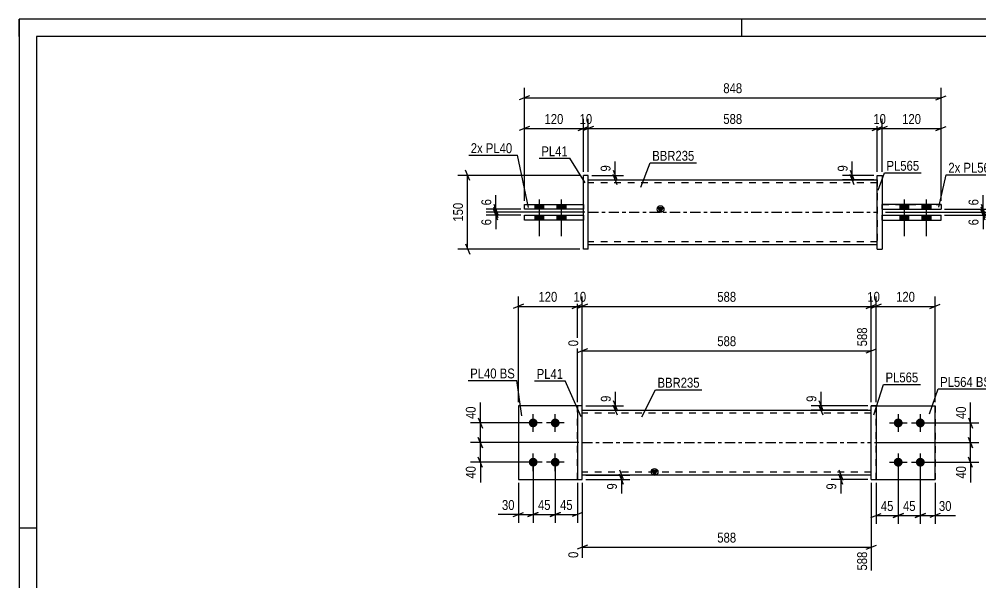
# Model space of a CAD drawing. Header units: millimetres. Extents: x 0 to 420, y 0 to 297.
# Drawn here: x 0 to 279.4, y 133.1 to 297 of the extents above; entities that cross this region are included whole.
import ezdxf

# ---------------------------------------------------------------- set-up
doc = ezdxf.new("R2010")
doc.units = ezdxf.units.MM
doc.linetypes.add('DXK_LINE_DOT2', pattern=[3.9198, 1.9599, -1.9599])
doc.linetypes.add('DXK_LINE_DOT3', pattern=[5.9187, 2.979, -0.9799, 0.9799, -0.9799])
doc.styles.add('Arial Narrow', font='ARIALN.TTF', dxfattribs={"height": 0.2})

# ---------------------------------------------------------------- blocks, each defined once
blk = doc.blocks.new('Unknown-585637238-1129')
at = {"color": 5, "linetype": 'Continuous'}
for p, q in [((420, 297), (0, 297)), ((0, 297), (0, 0)), ((0, 292), (0, 297)), ((210, 292), (210, 297)), ((415, 292), (5, 292)), ((5, 292), (5, 5)), ((5, 149), (0, 149))]:
    blk.add_line(p, q, dxfattribs=at)
blk = doc.blocks.new('Bolt-585637238-1834 - 1821')
at = {"linetype": 'Continuous'}
for points in [[(255.44, 180.85), (255.71, 180.82), (255.97, 180.74), (256.2, 180.61), (256.4, 180.43), (256.56, 180.21), (256.67, 179.96), (256.72, 179.7), (256.72, 179.43), (256.67, 179.17), (256.56, 178.92), (256.4, 178.71), (256.2, 178.53), (255.97, 178.39), (255.71, 178.31), (255.44, 178.28), (255.18, 178.31), (254.92, 178.39), (254.69, 178.53), (254.49, 178.71), (254.33, 178.92), (254.22, 179.17), (254.16, 179.43), (254.16, 179.7), (254.22, 179.96), (254.33, 180.21), (254.49, 180.43), (254.69, 180.61), (254.92, 180.74), (255.18, 180.82)], [(261.87, 180.85), (262.14, 180.82), (262.39, 180.74), (262.63, 180.61), (262.83, 180.43), (262.99, 180.21), (263.09, 179.96), (263.15, 179.7), (263.15, 179.43), (263.09, 179.17), (262.99, 178.92), (262.83, 178.71), (262.63, 178.53), (262.39, 178.39), (262.14, 178.31), (261.87, 178.28), (261.6, 178.31), (261.35, 178.39), (261.12, 178.53), (260.92, 178.71), (260.76, 178.92), (260.65, 179.17), (260.59, 179.43), (260.59, 179.7), (260.65, 179.96), (260.76, 180.21), (260.92, 180.43), (261.12, 180.61), (261.35, 180.74), (261.6, 180.82)], [(255.44, 169.42), (255.71, 169.4), (255.97, 169.31), (256.2, 169.18), (256.4, 169), (256.56, 168.78), (256.67, 168.54), (256.72, 168.27), (256.72, 168), (256.67, 167.74), (256.56, 167.5), (256.4, 167.28), (256.2, 167.1), (255.97, 166.96), (255.71, 166.88), (255.44, 166.85), (255.18, 166.88), (254.92, 166.96), (254.69, 167.1), (254.49, 167.28), (254.33, 167.5), (254.22, 167.74), (254.16, 168), (254.16, 168.27), (254.22, 168.54), (254.33, 168.78), (254.49, 169), (254.69, 169.18), (254.92, 169.31), (255.18, 169.4)], [(261.87, 169.42), (262.14, 169.4), (262.39, 169.31), (262.63, 169.18), (262.83, 169), (262.99, 168.78), (263.09, 168.54), (263.15, 168.27), (263.15, 168), (263.09, 167.74), (262.99, 167.5), (262.83, 167.28), (262.63, 167.1), (262.39, 166.96), (262.14, 166.88), (261.87, 166.85), (261.6, 166.88), (261.35, 166.96), (261.12, 167.1), (260.92, 167.28), (260.76, 167.5), (260.65, 167.74), (260.59, 168), (260.59, 168.27), (260.65, 168.54), (260.76, 168.78), (260.92, 169), (261.12, 169.18), (261.35, 169.31), (261.6, 169.4)]]:
    blk.add_hatch(color=1, dxfattribs=at).paths.add_polyline_path(points)
at = {"color": 1, "linetype": 'Continuous'}
for p, q in [((255.44, 182.14), (255.44, 177)), ((261.87, 182.14), (261.87, 177)), ((252.87, 179.57), (258.01, 179.57)), ((259.3, 179.57), (264.44, 179.57)), ((255.44, 170.71), (255.44, 165.57)), ((261.87, 170.71), (261.87, 165.57)), ((252.87, 168.14), (258.01, 168.14)), ((259.3, 168.14), (264.44, 168.14))]:
    blk.add_line(p, q, dxfattribs=at)
blk = doc.blocks.new('Part-585637238-1850 - 1821')
at = {"color": 2, "linetype": 'Continuous'}
for p, q in [((162.21, 184.57), (145.07, 184.57)), ((145.07, 184.57), (145.07, 163.14)), ((145.07, 163.14), (162.21, 163.14))]:
    blk.add_line(p, q, dxfattribs=at)
at = {"color": 7, "linetype": 'DXK_LINE_DOT2'}
blk.add_line((162.21, 163.14), (162.21, 184.57), dxfattribs=at)
blk = doc.blocks.new('Part-585637238-1840 - 1821')
at = {"color": 2, "linetype": 'Continuous'}
for p, q in [((163.64, 184.57), (162.21, 184.57)), ((162.21, 184.57), (162.21, 163.14)), ((163.64, 163.14), (163.64, 184.57)), ((162.21, 163.14), (163.64, 163.14))]:
    blk.add_line(p, q, dxfattribs=at)
blk = doc.blocks.new('Part-585637238-1828 - 1821')
at = {"linetype": 'Continuous'}
blk.add_hatch(color=2, dxfattribs=at).paths.add_polyline_path([(184.63, 164.42), (183.83, 165.82), (185.43, 165.82)])
at = {"color": 2, "linetype": 'Continuous'}
for p, q in [((163.64, 183.28), (247.59, 183.28)), ((184.63, 164.42), (183.83, 165.82)), ((183.83, 165.82), (185.43, 165.82)), ((185.43, 165.82), (184.63, 164.42)), ((247.59, 164.42), (163.64, 164.42))]:
    blk.add_line(p, q, dxfattribs=at)
at = {"color": 7, "linetype": 'DXK_LINE_DOT2'}
for p, q in [((163.64, 164.42), (163.64, 183.28)), ((247.59, 182.42), (163.64, 182.42)), ((247.59, 164.42), (247.59, 183.28)), ((247.59, 165.28), (163.64, 165.28))]:
    blk.add_line(p, q, dxfattribs=at)
at = {"color": 7, "linetype": 'DXK_LINE_DOT3'}
blk.add_line((163.64, 173.85), (247.59, 173.85), dxfattribs=at)
at = {"color": 2, "linetype": 'Continuous'}
blk.add_circle((184.63, 165.32), 1, dxfattribs=at)
blk = doc.blocks.new('Part-585637238-1833 - 1821')
at = {"color": 2, "linetype": 'Continuous'}
for p, q in [((249.01, 184.57), (266.16, 184.57)), ((266.16, 184.57), (266.16, 184.57)), ((266.16, 163.14), (266.16, 184.57)), ((249.01, 163.14), (266.16, 163.14))]:
    blk.add_line(p, q, dxfattribs=at)
at = {"color": 7, "linetype": 'DXK_LINE_DOT2'}
for p, q in [((249.01, 184.57), (266.16, 184.57)), ((249.01, 163.14), (249.01, 184.57)), ((266.16, 184.57), (266.16, 184.57)), ((249.01, 163.14), (249.01, 163.14)), ((249.01, 163.14), (266.16, 163.14))]:
    blk.add_line(p, q, dxfattribs=at)
blk = doc.blocks.new('Bolt-585637238-1835 - 1821')
at = {"linetype": 'Continuous'}
for points in [[(149.35, 178.28, -1), (149.35, 180.85, -1)], [(155.78, 178.28, -1), (155.78, 180.85, -1)], [(149.35, 166.85, -1), (149.35, 169.42, -1)], [(155.78, 166.85, -1), (155.78, 169.42, -1)]]:
    blk.add_hatch(color=1, dxfattribs=at).paths.add_polyline_path(points)
at = {"color": 1, "linetype": 'Continuous'}
for p, q in [((149.35, 177), (149.35, 182.14)), ((155.78, 177), (155.78, 182.14)), ((151.93, 179.57), (146.78, 179.57)), ((158.35, 179.57), (153.21, 179.57)), ((149.35, 165.57), (149.35, 170.71)), ((155.78, 165.57), (155.78, 170.71)), ((151.93, 168.14), (146.78, 168.14)), ((158.35, 168.14), (153.21, 168.14))]:
    blk.add_line(p, q, dxfattribs=at)
blk = doc.blocks.new('Part-585637238-1845 - 1821')
at = {"color": 7, "linetype": 'DXK_LINE_DOT2'}
for p, q in [((162.21, 184.57), (145.07, 184.57)), ((145.07, 184.57), (145.07, 163.14)), ((162.21, 163.14), (162.21, 184.57)), ((145.07, 163.14), (162.21, 163.14))]:
    blk.add_line(p, q, dxfattribs=at)
blk = doc.blocks.new('Part-585637238-1855 - 1821')
at = {"color": 2, "linetype": 'Continuous'}
for p, q in [((249.01, 184.57), (247.59, 184.57)), ((247.59, 163.14), (247.59, 184.57)), ((249.01, 184.57), (249.01, 163.14)), ((247.59, 163.14), (247.59, 163.14)), ((247.59, 163.14), (249.01, 163.14))]:
    blk.add_line(p, q, dxfattribs=at)
at = {"color": 7, "linetype": 'DXK_LINE_DOT2'}
for p, q in [((247.59, 184.57), (247.59, 184.57)), ((247.59, 184.57), (249.01, 184.57)), ((249.01, 184.57), (249.01, 184.57)), ((247.59, 163.14), (249.01, 163.14))]:
    blk.add_line(p, q, dxfattribs=at)
blk = doc.blocks.new('Part-585637238-1861 - 1821')
at = {"color": 7, "linetype": 'DXK_LINE_DOT2'}
for p, q in [((249.01, 184.57), (266.16, 184.57)), ((249.01, 163.14), (249.01, 184.57)), ((249.01, 184.57), (266.16, 184.57)), ((266.16, 184.57), (266.16, 184.57)), ((266.16, 184.57), (266.16, 163.14)), ((249.01, 163.14), (249.01, 163.14)), ((249.01, 163.14), (266.16, 163.14)), ((249.01, 163.14), (266.16, 163.14))]:
    blk.add_line(p, q, dxfattribs=at)
blk = doc.blocks.new('Part-585637238-2172 - 2150')
at = {"linetype": 'Continuous'}
blk.add_hatch(color=2, dxfattribs=at).paths.add_polyline_path([(186.38, 240.86), (185.58, 242.26), (187.18, 242.26)])
at = {"color": 2, "linetype": 'Continuous'}
for p, q in [((165.39, 250.29), (249.34, 250.29)), ((186.38, 240.86), (185.58, 242.26)), ((185.58, 242.26), (187.18, 242.26)), ((187.18, 242.26), (186.38, 240.86)), ((165.39, 231.43), (249.34, 231.43))]:
    blk.add_line(p, q, dxfattribs=at)
at = {"color": 7, "linetype": 'DXK_LINE_DOT2'}
for p, q in [((165.39, 231.43), (165.39, 250.29)), ((249.34, 249.43), (165.39, 249.43)), ((249.34, 250.29), (249.34, 231.43)), ((249.34, 232.29), (165.39, 232.29))]:
    blk.add_line(p, q, dxfattribs=at)
at = {"color": 7, "linetype": 'DXK_LINE_DOT3'}
blk.add_line((165.39, 240.86), (249.34, 240.86), dxfattribs=at)
at = {"color": 2, "linetype": 'Continuous'}
blk.add_circle((186.38, 241.76), 1, dxfattribs=at)
blk = doc.blocks.new('Part-585637238-2177 - 2150')
at = {"color": 2, "linetype": 'Continuous'}
for p, q in [((250.76, 238.58), (250.76, 240.01)), ((250.76, 240), (267.91, 240)), ((250.76, 238.58), (250.76, 238.58)), ((250.76, 238.58), (267.91, 238.58)), ((267.91, 238.58), (267.91, 240.01))]:
    blk.add_line(p, q, dxfattribs=at)
at = {"color": 7, "linetype": 'DXK_LINE_DOT2'}
for p, q in [((250.76, 240.01), (267.91, 240.01)), ((250.76, 238.58), (267.91, 238.58))]:
    blk.add_line(p, q, dxfattribs=at)
blk = doc.blocks.new('Part-585637238-2161 - 2150')
at = {"color": 2, "linetype": 'Continuous'}
for p, q in [((146.82, 240.01), (163.96, 240.01)), ((146.82, 238.58), (146.82, 240.01)), ((163.96, 238.58), (146.82, 238.58)), ((163.96, 240.01), (163.96, 238.58))]:
    blk.add_line(p, q, dxfattribs=at)
blk = doc.blocks.new('Part-585637238-2166 - 2150')
at = {"color": 2, "linetype": 'Continuous'}
for p, q in [((249.34, 251.58), (249.34, 251.58)), ((249.34, 230.15), (249.34, 251.58)), ((249.34, 251.58), (250.76, 251.58)), ((250.76, 251.58), (250.76, 251.58)), ((250.76, 251.58), (250.76, 230.15)), ((249.34, 230.15), (250.76, 230.15)), ((249.34, 230.15), (249.34, 230.15)), ((250.76, 230.15), (250.76, 230.15))]:
    blk.add_line(p, q, dxfattribs=at)
at = {"color": 7, "linetype": 'DXK_LINE_DOT2'}
for p, q in [((249.34, 251.58), (249.34, 251.58)), ((249.34, 251.58), (250.76, 251.58)), ((249.34, 230.15), (250.76, 230.15))]:
    blk.add_line(p, q, dxfattribs=at)
blk = doc.blocks.new('Bolt-585637238-2167 - 2150')
at = {"linetype": 'Continuous'}
for points in [[(258.48, 243.15), (255.91, 243.15), (255.91, 241.72), (258.48, 241.72)], [(258.48, 243.15), (255.91, 243.15), (255.91, 241.72), (258.48, 241.72)], [(264.91, 243.15), (262.34, 243.15), (262.34, 241.72), (264.91, 241.72)], [(264.91, 243.15), (262.34, 243.15), (262.34, 241.72), (264.91, 241.72)], [(258.48, 240.01), (255.91, 240.01), (255.91, 238.58), (258.48, 238.58)], [(258.48, 240), (255.91, 240), (255.91, 238.58), (258.48, 238.58)], [(264.91, 240.01), (262.34, 240.01), (262.34, 238.58), (264.91, 238.58)], [(264.91, 240), (262.34, 240), (262.34, 238.58), (264.91, 238.58)]]:
    blk.add_hatch(color=1, dxfattribs=at).paths.add_polyline_path(points)
at = {"color": 1, "linetype": 'Continuous'}
for p, q in [((255.91, 243.15), (255.91, 241.72)), ((255.91, 243.15), (255.91, 241.72)), ((257.19, 244.58), (257.19, 233.86)), ((257.19, 244.58), (257.19, 233.86)), ((258.48, 243.15), (258.48, 241.72)), ((258.48, 243.15), (258.48, 241.72)), ((262.34, 243.15), (262.34, 241.72)), ((262.34, 243.15), (262.34, 241.72)), ((263.62, 244.58), (263.62, 233.86)), ((263.62, 244.58), (263.62, 233.86)), ((264.91, 243.15), (264.91, 241.72)), ((264.91, 243.15), (264.91, 241.72)), ((255.91, 240.01), (255.91, 238.58)), ((255.91, 240), (255.91, 238.58)), ((258.48, 240.01), (258.48, 238.58)), ((258.48, 240), (258.48, 238.58)), ((262.34, 240.01), (262.34, 238.58)), ((262.34, 240), (262.34, 238.58)), ((264.91, 240.01), (264.91, 238.58)), ((264.91, 240), (264.91, 238.58))]:
    blk.add_line(p, q, dxfattribs=at)
blk = doc.blocks.new('Part-585637238-2182 - 2150')
at = {"color": 2, "linetype": 'Continuous'}
for p, q in [((267.91, 243.15), (250.76, 243.15)), ((250.76, 241.72), (250.76, 243.15)), ((267.91, 243.15), (267.91, 241.72)), ((250.76, 241.72), (250.76, 241.72)), ((250.76, 241.72), (267.91, 241.72))]:
    blk.add_line(p, q, dxfattribs=at)
at = {"color": 7, "linetype": 'DXK_LINE_DOT2'}
for p, q in [((250.76, 243.15), (250.76, 243.15)), ((250.76, 243.15), (267.91, 243.15)), ((267.91, 243.15), (267.91, 243.15)), ((250.76, 241.72), (267.91, 241.72))]:
    blk.add_line(p, q, dxfattribs=at)
blk = doc.blocks.new('Part-585637238-2187 - 2150')
at = {"color": 2, "linetype": 'Continuous'}
for p, q in [((146.82, 243.15), (163.96, 243.15)), ((146.82, 241.72), (146.82, 243.15)), ((163.96, 243.15), (163.96, 241.72)), ((163.96, 241.72), (146.82, 241.72))]:
    blk.add_line(p, q, dxfattribs=at)
blk = doc.blocks.new('Part-585637238-2192 - 2150')
at = {"color": 2, "linetype": 'Continuous'}
for p, q in [((165.39, 251.58), (163.96, 251.58)), ((163.96, 230.15), (163.96, 251.58)), ((165.39, 230.15), (165.39, 251.58)), ((165.39, 230.15), (163.96, 230.15))]:
    blk.add_line(p, q, dxfattribs=at)
blk = doc.blocks.new('Bolt-585637238-2193 - 2150')
at = {"linetype": 'Continuous'}
for points in [[(149.82, 241.72), (152.39, 241.72), (152.39, 243.15), (149.82, 243.15)], [(149.82, 241.72), (152.39, 241.72), (152.39, 243.15), (149.82, 243.15)], [(156.25, 241.72), (158.82, 241.72), (158.82, 243.15), (156.25, 243.15)], [(156.25, 241.72), (158.82, 241.72), (158.82, 243.15), (156.25, 243.15)], [(149.82, 238.58), (152.39, 238.58), (152.39, 240.01), (149.82, 240.01)], [(149.82, 238.58), (152.39, 238.58), (152.39, 240.01), (149.82, 240.01)], [(156.25, 238.58), (158.82, 238.58), (158.82, 240.01), (156.25, 240.01)], [(156.25, 238.58), (158.82, 238.58), (158.82, 240.01), (156.25, 240.01)]]:
    blk.add_hatch(color=1, dxfattribs=at).paths.add_polyline_path(points)
at = {"color": 1, "linetype": 'Continuous'}
for p, q in [((149.82, 243.15), (149.82, 241.72)), ((149.82, 243.15), (149.82, 241.72)), ((151.1, 244.58), (151.1, 233.86)), ((151.1, 244.58), (151.1, 233.86)), ((152.39, 243.15), (152.39, 241.72)), ((152.39, 243.15), (152.39, 241.72)), ((156.25, 243.15), (156.25, 241.72)), ((156.25, 243.15), (156.25, 241.72)), ((157.53, 244.58), (157.53, 233.86)), ((157.53, 244.58), (157.53, 233.86)), ((158.82, 243.15), (158.82, 241.72)), ((158.82, 243.15), (158.82, 241.72)), ((149.82, 240.01), (149.82, 238.58)), ((149.82, 240.01), (149.82, 238.58)), ((152.39, 240.01), (152.39, 238.58)), ((152.39, 240.01), (152.39, 238.58)), ((156.25, 240.01), (156.25, 238.58)), ((156.25, 240.01), (156.25, 238.58)), ((158.82, 240.01), (158.82, 238.58)), ((158.82, 240.01), (158.82, 238.58))]:
    blk.add_line(p, q, dxfattribs=at)
blk = doc.blocks.new('StraightDimension-585637238-3817 - 1821')
at = {"color": 7, "linetype": 'Continuous'}
for p, q in [((262.87, 179.57), (278.88, 179.57)), ((275.88, 181.07), (277.08, 178.07)), ((276.48, 173.85), (276.48, 179.57)), ((248.59, 173.85), (278.88, 173.85)), ((277.08, 172.35), (275.88, 175.35))]:
    blk.add_line(p, q, dxfattribs=at)
at = {"color": 0}
blk.add_wipeout([(275.73, 184.95), (271.53, 184.95), (271.53, 180.09), (275.73, 180.09)], dxfattribs=at)
at = {"color": 7, "linetype": 'Continuous'}
blk.add_line((276.48, 179.57), (276.48, 185.47), dxfattribs=at)
blk.add_line((276.48, 179.57), (276.48, 185.47), dxfattribs=at)
at = {"color": 3, "style": 'Arial Narrow'}
blk.add_text('40', height=2.863, rotation=90.0002, dxfattribs=at).set_placement((275.13, 180.69))
blk = doc.blocks.new('StraightDimension-585637238-1904 - 1821')
at = {"color": 7, "linetype": 'Continuous'}
for p, q in [((149.35, 167.14), (149.35, 150.51)), ((145.07, 162.14), (145.07, 150.51)), ((143.57, 152.31), (146.57, 153.51)), ((145.07, 152.91), (149.35, 152.91)), ((150.85, 153.51), (147.85, 152.31))]:
    blk.add_line(p, q, dxfattribs=at)
at = {"color": 0}
blk.add_wipeout([(144.54, 153.66), (144.54, 157.86), (139.69, 157.86), (139.69, 153.66)], dxfattribs=at)
at = {"color": 7, "linetype": 'Continuous'}
blk.add_line((145.07, 152.91), (139.16, 152.91), dxfattribs=at)
blk.add_line((145.07, 152.91), (139.16, 152.91), dxfattribs=at)
at = {"color": 3, "style": 'Arial Narrow'}
blk.add_text('30', height=2.863, dxfattribs=at).set_placement((140.29, 154.26))
blk = doc.blocks.new('StraightDimension-585637238-1897 - 1821')
at = {"color": 7, "linetype": 'Continuous'}
for p, q in [((149.35, 167.14), (149.35, 150.51)), ((155.78, 167.14), (155.78, 150.51)), ((147.85, 152.31), (150.85, 153.51)), ((149.35, 152.91), (155.78, 152.91)), ((157.28, 153.51), (154.28, 152.31))]:
    blk.add_line(p, q, dxfattribs=at)
at = {"color": 0}
blk.add_wipeout([(155, 153.66), (155, 157.86), (150.14, 157.86), (150.14, 153.66)], dxfattribs=at)
at = {"color": 3, "style": 'Arial Narrow'}
blk.add_text('45', height=2.863, dxfattribs=at).set_placement((150.74, 154.26))
blk = doc.blocks.new('StraightDimension-585637238-1979 - 1821')
at = {"color": 7, "linetype": 'Continuous'}
for p, q in [((238.19, 165.92), (239.39, 162.92)), ((246.59, 164.42), (235.94, 164.42)), ((246.59, 163.14), (235.94, 163.14)), ((239.39, 161.64), (238.19, 164.64)), ((238.79, 163.14), (238.79, 164.42))]:
    blk.add_line(p, q, dxfattribs=at)
at = {"color": 0}
blk.add_wipeout([(238.04, 162.61), (233.84, 162.61), (233.84, 159.58), (238.04, 159.58)], dxfattribs=at)
at = {"color": 7, "linetype": 'Continuous'}
blk.add_line((238.79, 163.14), (238.79, 159.06), dxfattribs=at)
blk.add_line((238.79, 163.14), (238.79, 159.06), dxfattribs=at)
at = {"color": 3, "style": 'Arial Narrow'}
blk.add_text('9', height=2.86, rotation=90.0002, dxfattribs=at).set_placement((237.44, 160.18))
blk = doc.blocks.new('StraightDimension-585637238-2096 - 1821')
at = {"color": 7, "linetype": 'Continuous'}
for p, q in [((247.59, 185.57), (247.59, 216.32)), ((249.01, 185.57), (249.01, 216.32)), ((246.09, 212.87), (249.09, 214.07)), ((250.51, 214.07), (247.51, 212.87)), ((247.59, 213.47), (249.01, 213.47))]:
    blk.add_line(p, q, dxfattribs=at)
at = {"color": 0}
blk.add_wipeout([(250.73, 214.22), (250.73, 218.42), (245.87, 218.42), (245.87, 214.22)], dxfattribs=at)
at = {"color": 3, "style": 'Arial Narrow'}
blk.add_text('10', height=2.863, dxfattribs=at).set_placement((246.47, 214.82))
blk = doc.blocks.new('StraightDimension-585637238-1884 - 1821')
at = {"color": 7, "linetype": 'Continuous'}
for p, q in [((155.78, 167.14), (155.78, 150.51)), ((162.21, 162.14), (162.21, 150.51)), ((154.28, 152.31), (157.28, 153.51)), ((155.78, 152.91), (162.21, 152.91)), ((163.71, 153.51), (160.71, 152.31))]:
    blk.add_line(p, q, dxfattribs=at)
at = {"color": 0}
blk.add_wipeout([(161.43, 153.66), (161.43, 157.86), (156.57, 157.86), (156.57, 153.66)], dxfattribs=at)
at = {"color": 3, "style": 'Arial Narrow'}
blk.add_text('45', height=2.863, dxfattribs=at).set_placement((157.17, 154.26))
blk = doc.blocks.new('StraightDimension-585637238-1932 - 1821')
at = {"color": 7, "linetype": 'Continuous'}
for p, q in [((174.44, 165.92), (175.64, 162.92)), ((164.64, 164.42), (177.44, 164.42)), ((164.64, 163.14), (177.44, 163.14)), ((175.64, 161.64), (174.44, 164.64)), ((175.04, 163.14), (175.04, 164.42))]:
    blk.add_line(p, q, dxfattribs=at)
at = {"color": 0}
blk.add_wipeout([(174.29, 162.61), (170.09, 162.61), (170.09, 159.59), (174.29, 159.59)], dxfattribs=at)
at = {"color": 7, "linetype": 'Continuous'}
blk.add_line((175.04, 163.14), (175.04, 159.06), dxfattribs=at)
blk.add_line((175.04, 163.14), (175.04, 159.06), dxfattribs=at)
at = {"color": 3, "style": 'Arial Narrow'}
blk.add_text('9', height=2.86, rotation=90.0002, dxfattribs=at).set_placement((173.69, 160.19))
blk = doc.blocks.new('StraightDimension-585637238-2048 - 1821')
at = {"color": 7, "linetype": 'Continuous'}
for p, q in [((145.07, 185.57), (145.07, 216.32)), ((162.21, 185.57), (162.21, 216.32)), ((146.57, 214.07), (143.57, 212.87)), ((145.07, 213.47), (162.21, 213.47)), ((160.71, 212.87), (163.71, 214.07))]:
    blk.add_line(p, q, dxfattribs=at)
at = {"color": 0}
blk.add_wipeout([(156.98, 214.22), (156.98, 218.42), (150.3, 218.42), (150.3, 214.22)], dxfattribs=at)
at = {"color": 3, "style": 'Arial Narrow'}
blk.add_text('120', height=2.863, dxfattribs=at).set_placement((150.9, 214.82))
blk = doc.blocks.new('StraightDimension-585637238-1941 - 1821')
at = {"color": 7, "linetype": 'Continuous'}
for p, q in [((164.64, 184.57), (175.64, 184.57)), ((172.64, 186.07), (173.84, 183.07)), ((173.84, 181.78), (172.64, 184.78)), ((173.24, 183.28), (173.24, 184.57)), ((164.64, 183.28), (175.64, 183.28))]:
    blk.add_line(p, q, dxfattribs=at)
at = {"color": 0}
blk.add_wipeout([(172.49, 188.12), (168.29, 188.12), (168.29, 185.09), (172.49, 185.09)], dxfattribs=at)
at = {"color": 7, "linetype": 'Continuous'}
blk.add_line((173.24, 184.57), (173.24, 188.65), dxfattribs=at)
blk.add_line((173.24, 184.57), (173.24, 188.65), dxfattribs=at)
at = {"color": 3, "style": 'Arial Narrow'}
blk.add_text('9', height=2.86, rotation=90.0002, dxfattribs=at).set_placement((171.89, 185.69))
blk = doc.blocks.new('StraightDimension-585637238-1950 - 1821')
at = {"color": 7, "linetype": 'Continuous'}
for p, q in [((162.64, 173.85), (131.16, 173.85)), ((133.41, 175.35), (134.61, 172.35)), ((134.01, 168.14), (134.01, 173.85)), ((148.35, 168.14), (131.16, 168.14)), ((134.61, 166.64), (133.41, 169.64))]:
    blk.add_line(p, q, dxfattribs=at)
at = {"color": 0}
blk.add_wipeout([(133.26, 167.61), (129.06, 167.61), (129.06, 162.76), (133.26, 162.76)], dxfattribs=at)
at = {"color": 7, "linetype": 'Continuous'}
blk.add_line((134.01, 168.14), (134.01, 162.23), dxfattribs=at)
blk.add_line((134.01, 168.14), (134.01, 162.23), dxfattribs=at)
at = {"color": 3, "style": 'Arial Narrow'}
blk.add_text('40', height=2.863, rotation=90.0002, dxfattribs=at).set_placement((132.66, 163.36))
blk = doc.blocks.new('StraightDimension-585637238-1965 - 1821')
at = {"color": 7, "linetype": 'Continuous'}
for p, q in [((148.35, 179.57), (131.16, 179.57)), ((133.41, 181.07), (134.61, 178.07)), ((134.01, 173.85), (134.01, 179.57)), ((162.64, 173.85), (131.16, 173.85)), ((134.61, 172.35), (133.41, 175.35))]:
    blk.add_line(p, q, dxfattribs=at)
at = {"color": 0}
blk.add_wipeout([(133.26, 184.95), (129.06, 184.95), (129.06, 180.09), (133.26, 180.09)], dxfattribs=at)
at = {"color": 7, "linetype": 'Continuous'}
blk.add_line((134.01, 179.57), (134.01, 185.47), dxfattribs=at)
blk.add_line((134.01, 179.57), (134.01, 185.47), dxfattribs=at)
at = {"color": 3, "style": 'Arial Narrow'}
blk.add_text('40', height=2.863, rotation=90.0002, dxfattribs=at).set_placement((132.66, 180.69))
blk = doc.blocks.new('StraightDimension-585637238-2041 - 1821')
at = {"color": 7, "linetype": 'Continuous'}
for p, q in [((246.59, 184.57), (230.16, 184.57)), ((232.41, 186.07), (233.61, 183.07)), ((233.61, 181.78), (232.41, 184.78)), ((233.01, 183.28), (233.01, 184.57)), ((246.59, 183.28), (230.16, 183.28))]:
    blk.add_line(p, q, dxfattribs=at)
at = {"color": 0}
blk.add_wipeout([(232.26, 188.12), (228.06, 188.12), (228.06, 185.09), (232.26, 185.09)], dxfattribs=at)
at = {"color": 7, "linetype": 'Continuous'}
blk.add_line((233.01, 184.57), (233.01, 188.64), dxfattribs=at)
blk.add_line((233.01, 184.57), (233.01, 188.64), dxfattribs=at)
at = {"color": 3, "style": 'Arial Narrow'}
blk.add_text('9', height=2.86, rotation=90.0002, dxfattribs=at).set_placement((231.66, 185.69))
blk = doc.blocks.new('StraightDimension-585637238-2070 - 1821')
at = {"color": 7, "linetype": 'Continuous'}
for p, q in [((162.21, 185.57), (162.21, 216.32)), ((163.64, 185.57), (163.64, 216.32)), ((160.71, 212.87), (163.71, 214.07)), ((165.14, 214.07), (162.14, 212.87)), ((162.21, 213.47), (163.64, 213.47))]:
    blk.add_line(p, q, dxfattribs=at)
at = {"color": 0}
blk.add_wipeout([(165.35, 214.22), (165.35, 218.42), (160.5, 218.42), (160.5, 214.22)], dxfattribs=at)
at = {"color": 3, "style": 'Arial Narrow'}
blk.add_text('10', height=2.863, dxfattribs=at).set_placement((161.1, 214.82))
blk = doc.blocks.new('StraightDimension-585637238-2087 - 1821')
at = {"color": 7, "linetype": 'Continuous'}
for p, q in [((163.64, 185.57), (163.64, 216.32)), ((247.59, 185.57), (247.59, 216.32)), ((165.14, 214.07), (162.14, 212.87)), ((163.64, 213.47), (247.59, 213.47)), ((246.09, 212.87), (249.09, 214.07))]:
    blk.add_line(p, q, dxfattribs=at)
at = {"color": 0}
blk.add_wipeout([(208.96, 214.22), (208.96, 218.42), (202.27, 218.42), (202.27, 214.22)], dxfattribs=at)
at = {"color": 3, "style": 'Arial Narrow'}
blk.add_text('588', height=2.863, dxfattribs=at).set_placement((202.87, 214.82))
blk = doc.blocks.new('StraightDimension-585637238-2113 - 1821')
at = {"color": 7, "linetype": 'Continuous'}
for p, q in [((249.01, 185.57), (249.01, 216.32)), ((266.16, 185.57), (266.16, 216.32)), ((250.51, 214.07), (247.51, 212.87)), ((249.01, 213.47), (266.16, 213.47)), ((264.66, 212.87), (267.66, 214.07))]:
    blk.add_line(p, q, dxfattribs=at)
at = {"color": 0}
blk.add_wipeout([(260.93, 214.22), (260.93, 218.42), (254.24, 218.42), (254.24, 214.22)], dxfattribs=at)
at = {"color": 3, "style": 'Arial Narrow'}
blk.add_text('120', height=2.863, dxfattribs=at).set_placement((254.84, 214.82))
blk = doc.blocks.new('StraightDimension-585637238-2462 - 1821')
at = {"color": 7, "linetype": 'Continuous'}
for p, q in [((247.59, 185.57), (247.59, 207.34)), ((163.64, 184.28), (163.64, 203.69)), ((165.14, 201.16), (162.14, 199.96)), ((163.64, 200.56), (247.59, 200.56)), ((246.09, 199.96), (249.09, 201.16))]:
    blk.add_line(p, q, dxfattribs=at)
at = {"color": 0, "linetype": 'Continuous'}
for points in [[(246.99, 207.94), (242.79, 207.94), (242.79, 201.26), (246.99, 201.26)], [(163.04, 204.29), (158.84, 204.29), (158.84, 201.26), (163.04, 201.26)]]:
    blk.add_wipeout(points, dxfattribs=at)
at = {"color": 0}
blk.add_wipeout([(208.96, 201.31), (208.96, 205.51), (202.27, 205.51), (202.27, 201.31)], dxfattribs=at)
at = {"color": 3, "linetype": 'Continuous', "style": 'Arial Narrow'}
for s, height, p in [('588', 2.863, (246.39, 201.86)), ('0', 2.86, (162.44, 201.86))]:
    blk.add_text(s, height=height, rotation=90.0002, dxfattribs=at).set_placement(p)
at = {"color": 3, "style": 'Arial Narrow'}
blk.add_text('588', height=2.863, dxfattribs=at).set_placement((202.87, 201.91))
blk = doc.blocks.new('StraightDimension-585637238-3756 - 1821')
at = {"color": 7, "linetype": 'Continuous'}
for p, q in [((255.44, 167.14), (255.44, 150.22)), ((261.87, 167.14), (261.87, 150.22)), ((253.94, 152.02), (256.94, 153.22)), ((255.44, 152.62), (261.87, 152.62)), ((263.37, 153.22), (260.37, 152.02))]:
    blk.add_line(p, q, dxfattribs=at)
at = {"color": 0}
blk.add_wipeout([(261.09, 153.37), (261.09, 157.57), (256.23, 157.57), (256.23, 153.37)], dxfattribs=at)
at = {"color": 3, "style": 'Arial Narrow'}
blk.add_text('45', height=2.863, dxfattribs=at).set_placement((256.83, 153.97))
blk = doc.blocks.new('StraightDimension-585637238-2529 - 1821')
at = {"color": 7, "linetype": 'Continuous'}
for p, q in [((163.64, 162.14), (163.64, 140.29)), ((247.59, 162.14), (247.59, 136.64)), ((165.14, 144.02), (162.14, 142.82)), ((163.64, 143.42), (247.59, 143.42)), ((246.09, 142.82), (249.09, 144.02))]:
    blk.add_line(p, q, dxfattribs=at)
at = {"color": 0}
blk.add_wipeout([(208.96, 144.17), (208.96, 148.37), (202.27, 148.37), (202.27, 144.17)], dxfattribs=at)
at = {"color": 0, "linetype": 'Continuous'}
for points in [[(163.04, 142.72), (158.84, 142.72), (158.84, 139.69), (163.04, 139.69)], [(246.99, 142.72), (242.79, 142.72), (242.79, 136.04), (246.99, 136.04)]]:
    blk.add_wipeout(points, dxfattribs=at)
at = {"color": 3, "style": 'Arial Narrow'}
blk.add_text('588', height=2.863, dxfattribs=at).set_placement((202.87, 144.77))
at = {"color": 3, "linetype": 'Continuous', "style": 'Arial Narrow'}
for s, height, p in [('0', 2.86, (162.44, 140.29)), ('588', 2.863, (246.39, 136.64))]:
    blk.add_text(s, height=height, rotation=90.0002, dxfattribs=at).set_placement(p)
blk = doc.blocks.new('StraightDimension-585637238-3755 - 1821')
at = {"color": 7, "linetype": 'Continuous'}
for p, q in [((261.87, 167.14), (261.87, 150.22)), ((266.16, 162.14), (266.16, 150.22)), ((260.37, 152.02), (263.37, 153.22)), ((261.87, 152.62), (266.16, 152.62)), ((267.66, 153.22), (264.66, 152.02))]:
    blk.add_line(p, q, dxfattribs=at)
at = {"color": 0}
blk.add_wipeout([(271.54, 153.37), (271.54, 157.57), (266.68, 157.57), (266.68, 153.37)], dxfattribs=at)
at = {"color": 7, "linetype": 'Continuous'}
blk.add_line((266.16, 152.62), (272.06, 152.62), dxfattribs=at)
blk.add_line((266.16, 152.62), (272.06, 152.62), dxfattribs=at)
at = {"color": 3, "style": 'Arial Narrow'}
blk.add_text('30', height=2.863, dxfattribs=at).set_placement((267.28, 153.97))
blk = doc.blocks.new('StraightDimension-585637238-3757 - 1821')
at = {"color": 7, "linetype": 'Continuous'}
for p, q in [((255.44, 167.14), (255.44, 150.22)), ((249.01, 162.14), (249.01, 150.22)), ((247.51, 152.02), (250.51, 153.22)), ((249.01, 152.62), (255.44, 152.62)), ((256.94, 153.22), (253.94, 152.02))]:
    blk.add_line(p, q, dxfattribs=at)
at = {"color": 0}
blk.add_wipeout([(254.66, 153.37), (254.66, 157.57), (249.8, 157.57), (249.8, 153.37)], dxfattribs=at)
at = {"color": 3, "style": 'Arial Narrow'}
blk.add_text('45', height=2.863, dxfattribs=at).set_placement((250.4, 153.97))
blk = doc.blocks.new('StraightDimension-585637238-3818 - 1821')
at = {"color": 7, "linetype": 'Continuous'}
for p, q in [((248.59, 173.85), (278.88, 173.85)), ((275.88, 175.35), (277.08, 172.35)), ((276.48, 168.14), (276.48, 173.85)), ((262.87, 168.14), (278.88, 168.14)), ((277.08, 166.64), (275.88, 169.64))]:
    blk.add_line(p, q, dxfattribs=at)
at = {"color": 0}
blk.add_wipeout([(275.73, 167.61), (271.53, 167.61), (271.53, 162.76), (275.73, 162.76)], dxfattribs=at)
at = {"color": 7, "linetype": 'Continuous'}
blk.add_line((276.48, 168.14), (276.48, 162.23), dxfattribs=at)
blk.add_line((276.48, 168.14), (276.48, 162.23), dxfattribs=at)
at = {"color": 3, "style": 'Arial Narrow'}
blk.add_text('40', height=2.863, rotation=90.0002, dxfattribs=at).set_placement((275.13, 163.36))
blk = doc.blocks.new('StraightDimension-585637238-2200 - 2150')
at = {"color": 7, "linetype": 'Continuous'}
for p, q in [((164.39, 240.86), (135.67, 240.86)), ((137.92, 242.36), (139.12, 239.36)), ((139.12, 238.51), (137.92, 241.51)), ((138.52, 240.01), (138.52, 240.86)), ((145.82, 240.01), (135.67, 240.01))]:
    blk.add_line(p, q, dxfattribs=at)
at = {"color": 0}
blk.add_wipeout([(137.77, 239.48), (133.57, 239.48), (133.57, 236.45), (137.77, 236.45)], dxfattribs=at)
at = {"color": 7, "linetype": 'Continuous'}
blk.add_line((138.52, 240.01), (138.52, 235.93), dxfattribs=at)
blk.add_line((138.52, 240.01), (138.52, 235.93), dxfattribs=at)
at = {"color": 3, "style": 'Arial Narrow'}
blk.add_text('6', height=2.86, rotation=90.0002, dxfattribs=at).set_placement((137.17, 237.05))
blk = doc.blocks.new('StraightDimension-585637238-2216 - 2150')
at = {"color": 7, "linetype": 'Continuous'}
for p, q in [((137.92, 243.22), (139.12, 240.22)), ((145.82, 241.72), (135.67, 241.72)), ((164.39, 240.86), (135.67, 240.86)), ((139.12, 239.36), (137.92, 242.36)), ((138.52, 240.86), (138.52, 241.72))]:
    blk.add_line(p, q, dxfattribs=at)
at = {"color": 0}
blk.add_wipeout([(137.77, 245.27), (133.57, 245.27), (133.57, 242.24), (137.77, 242.24)], dxfattribs=at)
at = {"color": 7, "linetype": 'Continuous'}
blk.add_line((138.52, 241.72), (138.52, 245.8), dxfattribs=at)
blk.add_line((138.52, 241.72), (138.52, 245.8), dxfattribs=at)
at = {"color": 3, "style": 'Arial Narrow'}
blk.add_text('6', height=2.86, rotation=90.0002, dxfattribs=at).set_placement((137.17, 242.84))
blk = doc.blocks.new('StraightDimension-585637238-2233 - 2150')
at = {"color": 7, "linetype": 'Continuous'}
for p, q in [((162.96, 251.58), (127.46, 251.58)), ((130.91, 250.08), (129.71, 253.08)), ((130.31, 230.15), (130.31, 251.58)), ((162.96, 230.15), (127.46, 230.15)), ((129.71, 231.65), (130.91, 228.65))]:
    blk.add_line(p, q, dxfattribs=at)
at = {"color": 0}
blk.add_wipeout([(129.56, 244.2), (125.36, 244.2), (125.36, 237.52), (129.56, 237.52)], dxfattribs=at)
at = {"color": 3, "style": 'Arial Narrow'}
blk.add_text('150', height=2.863, rotation=90.0002, dxfattribs=at).set_placement((128.96, 238.12))
blk = doc.blocks.new('StraightDimension-585637238-2247 - 2150')
at = {"color": 7, "linetype": 'Continuous'}
for p, q in [((146.82, 244.15), (146.82, 277)), ((267.91, 244.15), (267.91, 277)), ((148.32, 274.75), (145.32, 273.55)), ((146.82, 274.15), (267.91, 274.15)), ((266.41, 273.55), (269.41, 274.75))]:
    blk.add_line(p, q, dxfattribs=at)
at = {"color": 0}
blk.add_wipeout([(210.71, 274.9), (210.71, 279.1), (204.02, 279.1), (204.02, 274.9)], dxfattribs=at)
at = {"color": 3, "style": 'Arial Narrow'}
blk.add_text('848', height=2.863, dxfattribs=at).set_placement((204.62, 275.5))
blk = doc.blocks.new('StraightDimension-585637238-2329 - 2150')
at = {"color": 7, "linetype": 'Continuous'}
for p, q in [((251.76, 240.86), (282.51, 240.86)), ((279.51, 242.36), (280.71, 239.36)), ((280.71, 238.5), (279.51, 241.5)), ((280.11, 240), (280.11, 240.86)), ((268.91, 240), (282.51, 240))]:
    blk.add_line(p, q, dxfattribs=at)
at = {"color": 0}
blk.add_wipeout([(279.36, 239.48), (275.16, 239.48), (275.16, 236.45), (279.36, 236.45)], dxfattribs=at)
at = {"color": 7, "linetype": 'Continuous'}
blk.add_line((280.11, 240), (280.11, 235.93), dxfattribs=at)
blk.add_line((280.11, 240), (280.11, 235.93), dxfattribs=at)
at = {"color": 3, "style": 'Arial Narrow'}
blk.add_text('6', height=2.86, rotation=90.0002, dxfattribs=at).set_placement((278.76, 237.05))
blk = doc.blocks.new('StraightDimension-585637238-2258 - 2150')
at = {"color": 7, "linetype": 'Continuous'}
for p, q in [((162.46, 264.59), (165.46, 265.79)), ((166.89, 265.79), (163.89, 264.59)), ((163.96, 252.58), (163.96, 268.04)), ((165.39, 252.58), (165.39, 268.04)), ((163.96, 265.19), (165.39, 265.19))]:
    blk.add_line(p, q, dxfattribs=at)
at = {"color": 0}
blk.add_wipeout([(167.1, 265.94), (167.1, 270.14), (162.25, 270.14), (162.25, 265.94)], dxfattribs=at)
at = {"color": 3, "style": 'Arial Narrow'}
blk.add_text('10', height=2.863, dxfattribs=at).set_placement((162.85, 266.54))
blk = doc.blocks.new('StraightDimension-585637238-2268 - 2150')
at = {"color": 7, "linetype": 'Continuous'}
for p, q in [((148.32, 265.79), (145.32, 264.59)), ((146.82, 244.15), (146.82, 268.04)), ((162.46, 264.59), (165.46, 265.79)), ((163.96, 252.58), (163.96, 268.04)), ((146.82, 265.19), (163.96, 265.19))]:
    blk.add_line(p, q, dxfattribs=at)
at = {"color": 0}
blk.add_wipeout([(158.73, 265.94), (158.73, 270.14), (152.05, 270.14), (152.05, 265.94)], dxfattribs=at)
at = {"color": 3, "style": 'Arial Narrow'}
blk.add_text('120', height=2.863, dxfattribs=at).set_placement((152.65, 266.54))
blk = doc.blocks.new('StraightDimension-585637238-2278 - 2150')
at = {"color": 7, "linetype": 'Continuous'}
for p, q in [((166.89, 265.79), (163.89, 264.59)), ((165.39, 252.58), (165.39, 268.04)), ((247.84, 264.59), (250.84, 265.79)), ((249.34, 252.58), (249.34, 268.04)), ((165.39, 265.19), (249.34, 265.19))]:
    blk.add_line(p, q, dxfattribs=at)
at = {"color": 0}
blk.add_wipeout([(210.71, 265.94), (210.71, 270.14), (204.02, 270.14), (204.02, 265.94)], dxfattribs=at)
at = {"color": 3, "style": 'Arial Narrow'}
blk.add_text('588', height=2.863, dxfattribs=at).set_placement((204.62, 266.54))
blk = doc.blocks.new('StraightDimension-585637238-2288 - 2150')
at = {"color": 7, "linetype": 'Continuous'}
for p, q in [((247.84, 264.59), (250.84, 265.79)), ((252.26, 265.79), (249.26, 264.59)), ((249.34, 252.58), (249.34, 268.04)), ((250.76, 252.58), (250.76, 268.04)), ((249.34, 265.19), (250.76, 265.19))]:
    blk.add_line(p, q, dxfattribs=at)
at = {"color": 0}
blk.add_wipeout([(252.48, 265.94), (252.48, 270.14), (247.62, 270.14), (247.62, 265.94)], dxfattribs=at)
at = {"color": 3, "style": 'Arial Narrow'}
blk.add_text('10', height=2.863, dxfattribs=at).set_placement((248.22, 266.54))
blk = doc.blocks.new('StraightDimension-585637238-2298 - 2150')
at = {"color": 7, "linetype": 'Continuous'}
for p, q in [((252.26, 265.79), (249.26, 264.59)), ((250.76, 252.58), (250.76, 268.04)), ((266.41, 264.59), (269.41, 265.79)), ((267.91, 244.15), (267.91, 268.04)), ((250.76, 265.19), (267.91, 265.19))]:
    blk.add_line(p, q, dxfattribs=at)
at = {"color": 0}
blk.add_wipeout([(262.68, 265.94), (262.68, 270.14), (255.99, 270.14), (255.99, 265.94)], dxfattribs=at)
at = {"color": 3, "style": 'Arial Narrow'}
blk.add_text('120', height=2.863, dxfattribs=at).set_placement((256.59, 266.54))
blk = doc.blocks.new('StraightDimension-585637238-2309 - 2150')
at = {"color": 7, "linetype": 'Continuous'}
for p, q in [((248.34, 251.58), (239.23, 251.58)), ((241.48, 253.08), (242.68, 250.08)), ((242.68, 248.79), (241.48, 251.79)), ((242.08, 250.29), (242.08, 251.58)), ((248.34, 250.29), (239.23, 250.29))]:
    blk.add_line(p, q, dxfattribs=at)
at = {"color": 0}
blk.add_wipeout([(241.33, 255.13), (237.13, 255.13), (237.13, 252.1), (241.33, 252.1)], dxfattribs=at)
at = {"color": 7, "linetype": 'Continuous'}
blk.add_line((242.08, 251.58), (242.08, 255.65), dxfattribs=at)
blk.add_line((242.08, 251.58), (242.08, 255.65), dxfattribs=at)
at = {"color": 3, "style": 'Arial Narrow'}
blk.add_text('9', height=2.86, rotation=90.0002, dxfattribs=at).set_placement((240.73, 252.7))
blk = doc.blocks.new('StraightDimension-585637238-2320 - 2150')
at = {"color": 7, "linetype": 'Continuous'}
for p, q in [((279.51, 243.22), (280.71, 240.22)), ((251.76, 240.86), (282.51, 240.86)), ((268.91, 241.72), (282.51, 241.72)), ((280.71, 239.36), (279.51, 242.36)), ((280.11, 240.86), (280.11, 241.72))]:
    blk.add_line(p, q, dxfattribs=at)
at = {"color": 0}
blk.add_wipeout([(279.36, 245.27), (275.16, 245.27), (275.16, 242.24), (279.36, 242.24)], dxfattribs=at)
at = {"color": 7, "linetype": 'Continuous'}
blk.add_line((280.11, 241.72), (280.11, 245.8), dxfattribs=at)
blk.add_line((280.11, 241.72), (280.11, 245.8), dxfattribs=at)
at = {"color": 3, "style": 'Arial Narrow'}
blk.add_text('6', height=2.86, rotation=90.0002, dxfattribs=at).set_placement((278.76, 242.84))
blk = doc.blocks.new('StraightDimension-585637238-2339 - 2150')
at = {"color": 7, "linetype": 'Continuous'}
for p, q in [((166.39, 251.58), (175.57, 251.58)), ((172.57, 253.08), (173.77, 250.08)), ((173.77, 248.79), (172.57, 251.79)), ((173.17, 250.29), (173.17, 251.58)), ((166.39, 250.29), (175.57, 250.29))]:
    blk.add_line(p, q, dxfattribs=at)
at = {"color": 0}
blk.add_wipeout([(172.42, 255.13), (168.22, 255.13), (168.22, 252.1), (172.42, 252.1)], dxfattribs=at)
at = {"color": 7, "linetype": 'Continuous'}
blk.add_line((173.17, 251.58), (173.17, 255.65), dxfattribs=at)
blk.add_line((173.17, 251.58), (173.17, 255.65), dxfattribs=at)
at = {"color": 3, "style": 'Arial Narrow'}
blk.add_text('9', height=2.86, rotation=90.0002, dxfattribs=at).set_placement((171.82, 252.7))
blk = doc.blocks.new('Mark-585637238-1824 - 1821')
at = {"color": 0}
blk.add_wipeout([(197.74, 189.84), (197.74, 192.84), (185.5, 192.84), (185.5, 189.84)], dxfattribs=at)
blk.add_wipeout([(197.74, 189.84), (197.74, 192.84), (185.5, 192.84), (185.5, 189.84)], dxfattribs=at)
at = {"color": 30, "linetype": 'Continuous'}
for p, q in [((180.91, 181.34), (184.9, 189.24)), ((184.9, 189.24), (198.34, 189.24))]:
    blk.add_line(p, q, dxfattribs=at)
at = {"color": 3, "style": 'Arial Narrow'}
blk.add_text('BBR235', height=2.863, dxfattribs=at).set_placement((185.5, 189.84))
blk = doc.blocks.new('Mark-585637238-1836 - 1821')
at = {"color": 0}
blk.add_wipeout([(158.06, 192.39), (158.06, 195.39), (150.38, 195.39), (150.38, 192.39)], dxfattribs=at)
blk.add_wipeout([(158.06, 192.39), (158.06, 195.39), (150.38, 195.39), (150.38, 192.39)], dxfattribs=at)
at = {"color": 30, "linetype": 'Continuous'}
for p in [(149.78, 191.79), (163.28, 181.35)]:
    blk.add_line(p, (158.66, 191.79), dxfattribs=at)
at = {"color": 3, "style": 'Arial Narrow'}
blk.add_text('PL41', height=2.863, dxfattribs=at).set_placement((150.38, 192.39))
blk = doc.blocks.new('Mark-585637238-1851 - 1821')
at = {"color": 0}
blk.add_wipeout([(261.28, 191.37), (261.28, 194.37), (251.77, 194.37), (251.77, 191.37)], dxfattribs=at)
blk.add_wipeout([(261.28, 191.37), (261.28, 194.37), (251.77, 194.37), (251.77, 191.37)], dxfattribs=at)
at = {"color": 30, "linetype": 'Continuous'}
for p, q in [((248.32, 181.88), (251.17, 190.77)), ((251.17, 190.77), (261.88, 190.77))]:
    blk.add_line(p, q, dxfattribs=at)
at = {"color": 3, "style": 'Arial Narrow'}
blk.add_text('PL565', height=2.863, dxfattribs=at).set_placement((251.77, 191.37))
blk = doc.blocks.new('MarkSet-585637238-2135 - 1821')
at = {"color": 0}
blk.add_wipeout([(277.12, 190.05), (277.12, 193.05), (267.62, 193.05), (267.62, 190.05)], dxfattribs=at)
blk.add_wipeout([(277.12, 190.05), (277.12, 193.05), (267.62, 193.05), (267.62, 190.05)], dxfattribs=at)
at = {"color": 30, "linetype": 'Continuous'}
blk.add_line((264.53, 182.21), (267.02, 189.45), dxfattribs=at)
at = {"color": 0}
blk.add_wipeout([(282.41, 190.05), (282.41, 193.05), (278.02, 193.05), (278.02, 190.05)], dxfattribs=at)
blk.add_wipeout([(282.41, 190.05), (282.41, 193.05), (278.02, 193.05), (278.02, 190.05)], dxfattribs=at)
at = {"color": 30, "linetype": 'Continuous'}
blk.add_line((267.02, 189.45), (283.01, 189.45), dxfattribs=at)
at = {"color": 3, "style": 'Arial Narrow'}
for s, p in [('PL564', (267.62, 190.05)), ('BS', (278.02, 190.05))]:
    blk.add_text(s, height=2.863, dxfattribs=at).set_placement(p)
blk = doc.blocks.new('MarkSet-585637238-2141 - 1821')
at = {"color": 0}
blk.add_wipeout([(138.74, 192.52), (138.74, 195.52), (131.06, 195.52), (131.06, 192.52)], dxfattribs=at)
blk.add_wipeout([(138.74, 192.52), (138.74, 195.52), (131.06, 195.52), (131.06, 192.52)], dxfattribs=at)
blk.add_wipeout([(144.02, 192.52), (144.02, 195.52), (139.64, 195.52), (139.64, 192.52)], dxfattribs=at)
blk.add_wipeout([(144.02, 192.52), (144.02, 195.52), (139.64, 195.52), (139.64, 192.52)], dxfattribs=at)
at = {"color": 30, "linetype": 'Continuous'}
for p in [(130.46, 191.92), (146.07, 181.64)]:
    blk.add_line(p, (144.62, 191.92), dxfattribs=at)
at = {"color": 3, "style": 'Arial Narrow'}
for s, p in [('PL40', (131.06, 192.52)), ('BS', (139.64, 192.52))]:
    blk.add_text(s, height=2.863, dxfattribs=at).set_placement(p)
blk = doc.blocks.new('Mark-585637238-2162 - 2150')
at = {"color": 0}
blk.add_wipeout([(261.54, 252.93), (261.54, 255.93), (252.04, 255.93), (252.04, 252.93)], dxfattribs=at)
blk.add_wipeout([(261.54, 252.93), (261.54, 255.93), (252.04, 255.93), (252.04, 252.93)], dxfattribs=at)
at = {"color": 30, "linetype": 'Continuous'}
for p, q in [((249.66, 247.25), (251.44, 252.33)), ((251.44, 252.33), (262.14, 252.33))]:
    blk.add_line(p, q, dxfattribs=at)
at = {"color": 3, "style": 'Arial Narrow'}
blk.add_text('PL565', height=2.863, dxfattribs=at).set_placement((252.04, 252.93))
blk = doc.blocks.new('Mark-585637238-2168 - 2150')
at = {"color": 0}
blk.add_wipeout([(196.2, 255.84), (196.2, 258.84), (183.96, 258.84), (183.96, 255.84)], dxfattribs=at)
blk.add_wipeout([(196.2, 255.84), (196.2, 258.84), (183.96, 258.84), (183.96, 255.84)], dxfattribs=at)
at = {"color": 30, "linetype": 'Continuous'}
for p, q in [((180.63, 248.17), (183.36, 255.24)), ((183.36, 255.24), (196.8, 255.24))]:
    blk.add_line(p, q, dxfattribs=at)
at = {"color": 3, "style": 'Arial Narrow'}
blk.add_text('BBR235', height=2.863, dxfattribs=at).set_placement((183.96, 255.84))
blk = doc.blocks.new('Mark-585637238-2188 - 2150')
at = {"color": 0}
blk.add_wipeout([(159.42, 257.14), (159.42, 260.14), (151.74, 260.14), (151.74, 257.14)], dxfattribs=at)
blk.add_wipeout([(159.42, 257.14), (159.42, 260.14), (151.74, 260.14), (151.74, 257.14)], dxfattribs=at)
at = {"color": 30, "linetype": 'Continuous'}
for p in [(151.14, 256.54), (164.5, 249.4)]:
    blk.add_line(p, (160.02, 256.54), dxfattribs=at)
at = {"color": 3, "style": 'Arial Narrow'}
blk.add_text('PL41', height=2.863, dxfattribs=at).set_placement((151.74, 257.14))
blk = doc.blocks.new('MarkSet-585637238-2371 - 2150')
at = {"color": 0}
blk.add_wipeout([(273.5, 252.38), (273.5, 255.38), (270.03, 255.38), (270.03, 252.38)], dxfattribs=at)
blk.add_wipeout([(273.5, 252.38), (273.5, 255.38), (270.03, 255.38), (270.03, 252.38)], dxfattribs=at)
at = {"color": 30, "linetype": 'Continuous'}
blk.add_line((267.22, 242.37), (269.43, 251.78), dxfattribs=at)
at = {"color": 0}
blk.add_wipeout([(283.91, 252.38), (283.91, 255.38), (274.4, 255.38), (274.4, 252.38)], dxfattribs=at)
blk.add_wipeout([(283.91, 252.38), (283.91, 255.38), (274.4, 255.38), (274.4, 252.38)], dxfattribs=at)
at = {"color": 30, "linetype": 'Continuous'}
blk.add_line((269.43, 251.78), (285.41, 251.78), dxfattribs=at)
at = {"color": 3, "style": 'Arial Narrow'}
for s, p in [('2x', (270.03, 252.38)), ('PL564', (274.4, 252.38))]:
    blk.add_text(s, height=2.863, dxfattribs=at).set_placement(p)
blk = doc.blocks.new('MarkSet-585637238-2377 - 2150')
at = {"color": 30, "linetype": 'Continuous'}
blk.add_line((148.03, 242.27), (144.77, 257.46), dxfattribs=at)
at = {"color": 0}
blk.add_wipeout([(134.7, 258.06), (134.7, 261.06), (131.23, 261.06), (131.23, 258.06)], dxfattribs=at)
blk.add_wipeout([(134.7, 258.06), (134.7, 261.06), (131.23, 261.06), (131.23, 258.06)], dxfattribs=at)
blk.add_wipeout([(143.27, 258.06), (143.27, 261.06), (135.6, 261.06), (135.6, 258.06)], dxfattribs=at)
blk.add_wipeout([(143.27, 258.06), (143.27, 261.06), (135.6, 261.06), (135.6, 258.06)], dxfattribs=at)
at = {"color": 30, "linetype": 'Continuous'}
blk.add_line((130.63, 257.46), (144.77, 257.46), dxfattribs=at)
at = {"color": 3, "style": 'Arial Narrow'}
for s, p in [('2x', (131.23, 258.06)), ('PL40', (135.6, 258.06))]:
    blk.add_text(s, height=2.863, dxfattribs=at).set_placement(p)

msp = doc.modelspace()

# ---------------------------------------------------------------- block references
for name in ['Unknown-585637238-1129', 'Part-585637238-2192 - 2150', 'Part-585637238-2166 - 2150', 'Part-585637238-2172 - 2150', 'Part-585637238-2187 - 2150', 'Bolt-585637238-2193 - 2150', 'Part-585637238-2182 - 2150', 'Bolt-585637238-2167 - 2150', 'Part-585637238-2161 - 2150', 'Part-585637238-2177 - 2150', 'Part-585637238-1850 - 1821', 'Part-585637238-1845 - 1821', 'Part-585637238-1840 - 1821', 'Part-585637238-1855 - 1821', 'Part-585637238-1833 - 1821', 'Part-585637238-1861 - 1821', 'Bolt-585637238-1835 - 1821', 'Part-585637238-1828 - 1821', 'Bolt-585637238-1834 - 1821']:
    msp.add_blockref(name, (0, 0))

# ---------------------------------------------------------------- next in the draw order: block references
for name in ['StraightDimension-585637238-2200 - 2150', 'StraightDimension-585637238-2329 - 2150', 'StraightDimension-585637238-2048 - 1821', 'StraightDimension-585637238-3817 - 1821', 'StraightDimension-585637238-1904 - 1821', 'StraightDimension-585637238-1979 - 1821', 'StraightDimension-585637238-3756 - 1821']:
    msp.add_blockref(name, (0, 0))

# ---------------------------------------------------------------- next in the draw order: block references
for name in ['StraightDimension-585637238-2216 - 2150', 'StraightDimension-585637238-2096 - 1821', 'StraightDimension-585637238-1941 - 1821', 'StraightDimension-585637238-1897 - 1821', 'StraightDimension-585637238-3755 - 1821']:
    msp.add_blockref(name, (0, 0))

# ---------------------------------------------------------------- next in the draw order: block references
for name in ['StraightDimension-585637238-2233 - 2150', 'StraightDimension-585637238-2041 - 1821', 'StraightDimension-585637238-1884 - 1821']:
    msp.add_blockref(name, (0, 0))

# ---------------------------------------------------------------- next in the draw order: block references
for name in ['StraightDimension-585637238-2247 - 2150', 'StraightDimension-585637238-1950 - 1821', 'StraightDimension-585637238-1932 - 1821']:
    msp.add_blockref(name, (0, 0))

# ---------------------------------------------------------------- next in the draw order: block references
for name in ['StraightDimension-585637238-2258 - 2150', 'StraightDimension-585637238-1965 - 1821', 'StraightDimension-585637238-2529 - 1821']:
    msp.add_blockref(name, (0, 0))

# ---------------------------------------------------------------- next in the draw order: block references
for name in ['StraightDimension-585637238-2268 - 2150', 'StraightDimension-585637238-2070 - 1821', 'MarkSet-585637238-2141 - 1821', 'StraightDimension-585637238-3757 - 1821']:
    msp.add_blockref(name, (0, 0))

# ---------------------------------------------------------------- next in the draw order: block references
for name in ['StraightDimension-585637238-2278 - 2150', 'MarkSet-585637238-2377 - 2150', 'StraightDimension-585637238-2087 - 1821', 'StraightDimension-585637238-3818 - 1821']:
    msp.add_blockref(name, (0, 0))

# ---------------------------------------------------------------- next in the draw order: block references
for name in ['StraightDimension-585637238-2288 - 2150', 'Mark-585637238-2188 - 2150', 'Mark-585637238-2168 - 2150', 'StraightDimension-585637238-2339 - 2150', 'StraightDimension-585637238-2113 - 1821']:
    msp.add_blockref(name, (0, 0))

# ---------------------------------------------------------------- next in the draw order: block references
for name in ['StraightDimension-585637238-2298 - 2150', 'StraightDimension-585637238-2462 - 1821', 'MarkSet-585637238-2135 - 1821']:
    msp.add_blockref(name, (0, 0))

# ---------------------------------------------------------------- next in the draw order: block references
for name in ['StraightDimension-585637238-2309 - 2150', 'StraightDimension-585637238-2320 - 2150', 'Mark-585637238-1836 - 1821', 'Mark-585637238-1824 - 1821', 'Mark-585637238-1851 - 1821']:
    msp.add_blockref(name, (0, 0))

# ---------------------------------------------------------------- next in the draw order: block references
for name in ['Mark-585637238-2162 - 2150', 'MarkSet-585637238-2371 - 2150']:
    msp.add_blockref(name, (0, 0))

doc.saveas('drawing.dxf')
